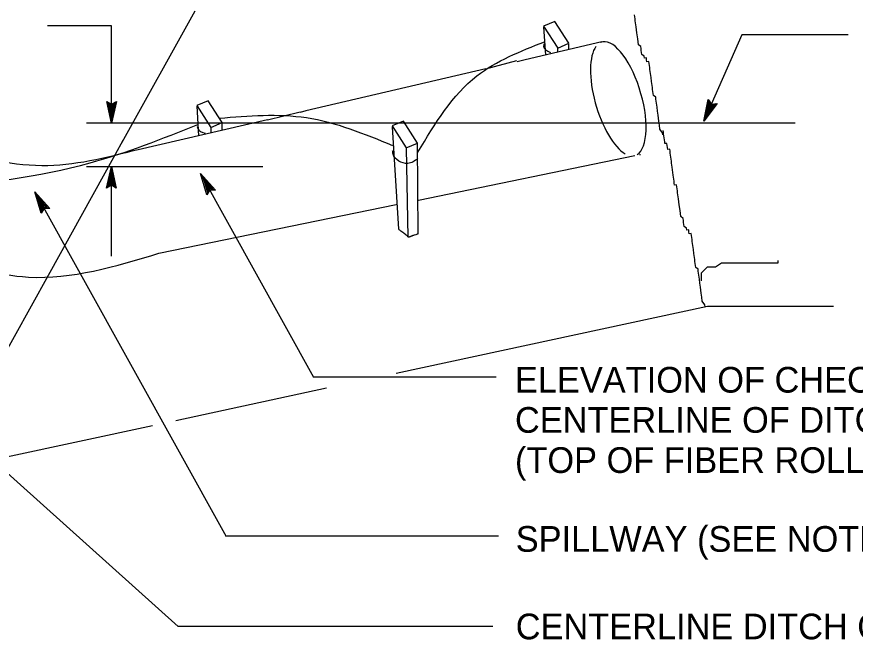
# Model space of a CAD drawing. Extents: x -894 to 866, y -476 to 714.
# Drawn here: x -391.5 to -162.9, y -147.9 to 24.9 of the extents above; entities that cross this region are included whole.
import ezdxf

# ---------------------------------------------------------------- set-up
doc = ezdxf.new("R2010")
doc.units = 0
for name, color, linetype in [('57 Undefined', 7, 'Continuous'), ('60 Nongeo Data', 7, 'Continuous'), ('63 Seal and Sig', 7, 'Continuous')]:
    doc.layers.add(name, color=color, linetype=linetype)

msp = doc.modelspace()

# ---------------------------------------------------------------- linework, layer by layer
at = {"layer": '57 Undefined'}
for p, q in [((-365.6494, -4.0963), (-365.6494, 22.432)), ((-193.8081, 19.9233), (-204.1679, -3.5991)), ((-204.1679, -3.5991), (-202.9899, 2.334)), ((-202.9899, 2.334), (-202.9899, 2.334)), ((-202.9899, 2.334), (-202.1084, 1.0864)), ((-366.9337, 1.8147), (-366.9337, 1.8147)), ((-365.6494, -4.0963), (-366.9337, 1.8143)), ((-366.9337, 1.8143), (-365.6282, 1.0218)), ((-365.6471, -2.7274), (-366.5813, 1.5816)), ((-365.6361, -1.377), (-366.2408, 1.406)), ((-365.6294, -0.0176), (-365.888, 1.1734)), ((-364.3058, 1.8037), (-365.6494, -4.0963)), ((-364.6573, 1.5919), (-365.6431, -2.738)), ((-365.012, 1.3635), (-365.6361, -1.377)), ((-365.3538, 1.1915), (-365.6294, -0.0176)), ((-365.6282, 1.0218), (-364.3058, 1.8037)), ((-364.3058, 1.8037), (-364.3058, 1.8037)), ((-200.5844, 1.2769), (-204.1679, -3.5991)), ((-200.9907, 1.2226), (-203.6206, -2.3558)), ((-203.6199, -2.3443), (-202.7592, 1.9801)), ((-203.0718, -1.1105), (-202.5175, 1.6832)), ((-201.4073, 1.1541), (-203.0718, -1.1105)), ((-202.5238, 0.134), (-202.2864, 1.3289)), ((-201.7895, 1.1328), (-202.5238, 0.134)), ((-202.1084, 1.0864), (-200.5844, 1.2769)), ((-200.5844, 1.2769), (-200.5844, 1.2769)), ((-179.3388, -4.1038), (-372.4703, -4.0935)), ((-365.6494, -4.0963), (-365.6494, -4.0963)), ((-204.1679, -3.5991), (-204.1679, -3.5991)), ((-366.9739, -21.8026), (-365.6494, -15.8986)), ((-365.6494, -40.3077), (-365.6494, -15.8986)), ((-365.6494, -15.8986), (-365.6494, -15.8986)), ((-365.6494, -15.8986), (-364.3459, -21.8049)), ((-324.4011, -16.0321), (-372.4707, -16.0294)), ((-366.6235, -21.59), (-365.651, -17.2569)), ((-365.6471, -17.2675), (-364.6991, -21.5738)), ((-341.3369, -17.8388), (-341.3369, -17.8388)), ((-366.2691, -21.3601), (-365.6538, -18.6179)), ((-365.9278, -21.1872), (-365.6561, -19.9774)), ((-365.6561, -19.9774), (-365.3939, -21.1675)), ((-365.6538, -18.6179), (-365.04, -21.399)), ((-365.6542, -21.0167), (-366.9739, -21.8026)), ((-366.9739, -21.8026), (-366.9739, -21.8026)), ((-364.3459, -21.8049), (-365.6542, -21.0167)), ((-364.3459, -21.8053), (-364.3459, -21.8053)), ((-337.3255, -22.3656), (-337.3255, -22.3656)), ((-386.4931, -22.8581), (-334.3853, -116.6827)), ((-384.773, -28.6596), (-386.4931, -22.8581)), ((-386.4931, -22.8581), (-386.4931, -22.8581)), ((-386.4931, -22.8581), (-382.477, -27.3813)), ((-384.5707, -28.303), (-385.8329, -24.0451)), ((-385.8242, -24.0526), (-382.8982, -27.3514)), ((-339.6227, -23.6415), (-339.6227, -23.6415)), ((-384.373, -27.9297), (-385.1722, -25.2352)), ((-385.1722, -25.2352), (-383.2809, -27.3648)), ((-384.0037, -27.3301), (-384.773, -28.6596)), ((-384.1596, -27.612), (-384.5116, -26.4238)), ((-384.5116, -26.4238), (-383.703, -27.3348)), ((-382.477, -27.3813), (-384.0037, -27.3301)), ((-382.477, -27.3813), (-382.477, -27.3813)), ((-384.773, -28.6596), (-384.773, -28.6596))]:
    msp.add_line(p, q, dxfattribs=at)
msp.add_lwpolyline([(-339.6227, -23.6415), (-341.3369, -17.8388), (-337.3251, -22.366), (-337.7322, -22.3518), (-340.6692, -19.0341), (-339.4184, -23.2896), (-339.2149, -22.938), (-340.0184, -20.2167), (-338.1393, -22.3376), (-338.5464, -22.3234), (-339.3593, -21.4061), (-339.0109, -22.586), (-338.8523, -22.3128), (-337.3251, -22.366), (-338.8523, -22.3128)], close=True, dxfattribs=at)
at = {"layer": '60 Nongeo Data'}
for p, q in [((-362.7463, -9.3294), (-342.8511, 26.4847)), ((-364.5168, -12.5164), (-362.4132, -8.7302)), ((-439.7536, -147.9484), (-382.8274, -45.4769))]:
    msp.add_line(p, q, dxfattribs=at)
at = {"layer": '63 Seal and Sig'}
for p, q in [((-365.6494, 22.432), (-383.0917, 22.4327)), ((-164.8908, 19.9222), (-193.8081, 19.9233)), ((-263.6071, 10.6671), (-255.204, 12.9446)), ((-252.8497, 13.1674), (-255.0678, 12.593)), ((-323.111, -3.1617), (-314.2228, -1.0432)), ((-312.6897, -0.7396), (-314.2527, -1.1747)), ((-382.8274, -45.4769), (-364.5168, -12.5164)), ((-281.9835, -25.0474), (-222.971, -12.951)), ((-221.6887, -12.688), (-221.493, -12.6483)), ((-341.3369, -17.8388), (-310.5389, -73.2934)), ((-352.7518, -39.5533), (-288.0496, -26.2907)), ((-203.1797, -53.9269), (-168.8357, -53.9269)), ((-260.7654, -73.2962), (-310.5389, -73.2934)), ((-406.1446, -88.58), (-347.479, -141.2039)), ((-260.1382, -116.5894), (-334.1979, -116.5855)), ((-261.6764, -141.2086), (-347.479, -141.2039))]:
    msp.add_line(p, q, dxfattribs=at)
for points in [[(-215.3927, -7.3014), (-215.4655, -6.7577), (-216.1549, -5.7447), (-216.2997, -4.6581), (-216.445, -3.5715), (-216.6631, -1.9424), (-216.8088, -0.8562), (-216.9537, 0.2301), (-217.0265, 0.7734), (-217.099, 1.3163), (-217.2446, 2.4025), (-217.3171, 2.9458), (-217.9332, 3.4163), (-218.006, 3.9592), (-218.1513, 5.0458), (-218.2242, 5.5891), (-218.297, 6.132), (-218.4419, 7.2182), (-218.5871, 8.3049), (-218.8781, 10.4777), (-218.9509, 11.0202), (-219.023, 11.5635), (-219.0958, 12.1068), (-219.1686, 12.6501), (-219.7123, 12.5769), (-219.7852, 13.1202), (-219.8576, 13.6635), (-220.4017, 13.5907), (-220.4745, 14.1336), (-221.0907, 14.6041), (-221.1635, 15.1474), (-221.236, 15.6903), (-221.3088, 16.2336), (-221.3816, 16.7765), (-221.9982, 17.247), (-222.2159, 18.8765), (-222.4336, 20.5056), (-222.6513, 22.1351), (-222.7245, 22.6784), (-222.797, 23.2218), (-222.8698, 23.7647), (-222.9423, 24.308), (-223.0879, 25.3942)], [(-247.88, 22.1029), (-247.3879, 14.4367)], [(-232.0348, 18.0052), (-252.8497, 13.1674)], [(-243.9461, 15.2367), (-243.967, 16.2265)], [(-240.9717, 15.9281), (-240.9891, 17.597)], [(-263.6071, 10.6671), (-312.6897, -0.7396)], [(-342.4054, 0.5096), (-341.8893, -7.5258)], [(-323.111, -3.1617), (-358.4101, -11.3656)], [(-335.4928, -6.0396), (-335.5145, -3.9963)], [(-338.4633, -6.7298), (-338.4924, -5.3664)], [(-289.1685, -5.0774), (-287.3772, -32.9774)], [(-203.8569, -54.1202), (-203.9301, -53.5765), (-204.6191, -52.5635), (-204.7639, -51.4769), (-204.9096, -50.3903), (-205.1273, -48.7612), (-205.273, -47.675), (-205.4179, -46.5887), (-205.4907, -46.0454), (-205.5632, -45.5025), (-205.7088, -44.4163), (-205.7813, -43.873), (-206.3974, -43.4025), (-206.4702, -42.8596), (-206.6159, -41.773), (-206.6883, -41.2297), (-206.7612, -40.6868), (-206.9065, -39.6006), (-207.0513, -38.5143), (-207.3423, -36.3411), (-207.4151, -35.7986), (-207.4872, -35.2553), (-207.56, -34.712), (-207.6332, -34.1687), (-208.1765, -34.2419), (-208.249, -33.6986), (-208.3222, -33.1557), (-208.8659, -33.2281), (-208.9387, -32.6852), (-209.5549, -32.2148), (-209.6277, -31.6714), (-209.7002, -31.1285), (-209.773, -30.5852), (-209.8458, -30.0423), (-210.4624, -29.5718), (-210.6805, -27.9423), (-210.8978, -26.3132), (-211.1159, -24.6837), (-211.1887, -24.1404), (-211.2612, -23.5971), (-211.334, -23.0541), (-211.4064, -22.5112), (-211.5521, -21.4246), (-211.6246, -20.8813), (-212.1683, -20.9545), (-212.2415, -20.4112), (-212.3135, -19.8679), (-212.386, -19.3246), (-212.4592, -18.7821), (-212.5316, -18.2388), (-212.8222, -16.0664), (-212.9675, -14.9801), (-213.0399, -14.4368), (-213.1127, -13.8935), (-213.1856, -13.351), (-213.258, -12.8073), (-213.3309, -12.2644), (-213.4033, -11.7211), (-213.4757, -11.1782), (-214.0198, -11.2506), (-214.0923, -10.7077), (-214.1655, -10.1644), (-214.2379, -9.6215), (-214.7816, -9.6939), (-214.8545, -9.151), (-214.9269, -8.6077), (-214.9994, -8.0648), (-215.0726, -7.5215), (-215.145, -6.9782), (-215.2175, -6.4353), (-215.2612, -6.1101)], [(-284.7429, -35.1356), (-285.2555, -10.9538)], [(-282.0169, -34.2766), (-282.2776, -9.5829)], [(-281.9512, -34.2191), (-281.9921, -34.2396), (-282.0539, -34.2805), (-282.2189, -34.3423), (-282.3421, -34.3833), (-282.5476, -34.4655), (-282.7118, -34.527), (-283.1236, -34.6297), (-283.3291, -34.6707), (-283.5347, -34.7529), (-283.5965, -34.7734), (-283.7197, -34.8352), (-283.802, -34.8557), (-283.8843, -34.8962), (-283.9461, -34.8962), (-284.0284, -34.9376), (-284.0898, -34.9581), (-284.1721, -34.999), (-284.2339, -35.0403), (-284.3161, -35.0608), (-284.337, -35.0813), (-284.4394, -35.1018), (-284.4807, -35.1222), (-284.5425, -35.1222), (-284.5835, -35.1431), (-284.6449, -35.1431), (-284.6658, -35.1431), (-284.7067, -35.1431), (-284.7276, -35.1636), (-284.748, -35.1636), (-284.789, -35.1636), (-284.789, -35.1431), (-284.8095, -35.1018), (-284.8299, -35.0608), (-284.9122, -34.9785), (-285.0772, -34.8352), (-285.2827, -34.6502), (-285.5087, -34.4655), (-285.7559, -34.2805), (-285.9614, -34.0959), (-286.1874, -33.9112), (-286.5165, -33.7057), (-286.7634, -33.5415), (-286.948, -33.3773), (-287.0925, -33.2336), (-287.2362, -33.1309), (-287.3394, -33.0073), (-287.4417, -32.9254), (-287.4831, -32.9049), (-287.5035, -32.9049), (-287.5035, -32.8844), (-287.524, -32.8844)], [(-204.821, -47.0427), (-204.821, -44.8509), (-203.7238, -43.7549), (-203.1746, -43.2069), (-201.5285, -43.2069), (-200.9797, -43.2069), (-199.3332, -42.1108), (-198.7848, -42.1112), (-197.6872, -42.1108), (-197.138, -42.1112), (-196.0407, -42.1112), (-195.4919, -42.1108), (-194.9431, -42.1108), (-194.3947, -42.1108), (-193.8459, -42.1108), (-192.7482, -42.1108), (-191.6506, -42.1108), (-190.5533, -42.1108), (-189.4553, -42.1112), (-188.9069, -42.1108), (-187.2608, -42.1108), (-186.712, -42.1108), (-185.6144, -42.1108), (-185.0656, -42.1112), (-184.5167, -42.1112), (-183.9679, -42.1112), (-183.9679, -42.1112), (-183.9679, -41.5632)], [(-288.0709, -72.1698), (-203.1797, -53.9269)], [(-348.079, -85.0654), (-307.0082, -76.2395)], [(-394.2809, -94.9938), (-354.4652, -86.4379)]]:
    msp.add_lwpolyline(points, dxfattribs=at)
for points in [[(-247.8639, 22.2973), (-243.9997, 16.31), (-240.9733, 17.6529), (-244.7973, 23.5942)], [(-342.3893, 0.7041), (-338.5251, -5.2833), (-335.4983, -3.9404), (-339.3227, 2.0013)], [(-289.1524, -4.8829), (-285.2882, -10.8703), (-282.2618, -9.527), (-286.0858, -3.5861)]]:
    msp.add_lwpolyline(points, close=True, dxfattribs=at)
for start_param, end_param in [(3.24529032, 6.33196595), (0.29528159, 2.75411569)]:
    msp.add_ellipse((-227.5006, 2.5163), major_axis=(-4.5296, 15.4673), ratio=0.39273642, start_param=start_param, end_param=end_param, dxfattribs=at)
for points in [[(-282.1032, -12.0238), (-266.037, 8.7895), (-247.5812, 18.0694)], [(-247.7139, 17.5391), (-247.8465, 16.8761), (-245.9879, 15.1529)], [(-336.2763, -2.7439), (-312.5094, -2.6113), (-289.0079, -10.1679)], [(-415.0135, -22.0982), (-371.4628, -14.9396), (-342.1188, -4.4664)], [(-358.4101, -11.3656), (-384.6282, -15.7262), (-412.1907, -10.6947), (-435.2182, -5.0435)], [(-342.2511, -4.9971), (-342.1188, -5.527), (-340.1267, -6.853)], [(-282.1032, -13.7471), (-284.8917, -15.0727), (-288.8748, -12.5538), (-289.0079, -11.6262)], [(-413.7875, -40.073), (-388.2577, -46.0297), (-352.6959, -39.5435)]]:
    msp.add_spline(points, degree=3, dxfattribs=at)

# ---------------------------------------------------------------- texts
at = {"layer": '57 Undefined'}
for s, p in [('ELEVATION OF CHECK DAM AT ', (-255.669, -77.509)), ('CENTERLINE OF DITCH OR SWALE CHECK ', (-255.669, -88.446)), ('(TOP OF FIBER ROLL)', (-255.669, -99.3831)), ('SPILLWAY (SEE NOTE 1)', (-255.4544, -120.8594)), ('CENTERLINE DITCH OR SWALE', (-255.4544, -144.7094))]:
    msp.add_text(s, height=7, dxfattribs=at).set_placement(p)

doc.saveas('drawing.dxf')
